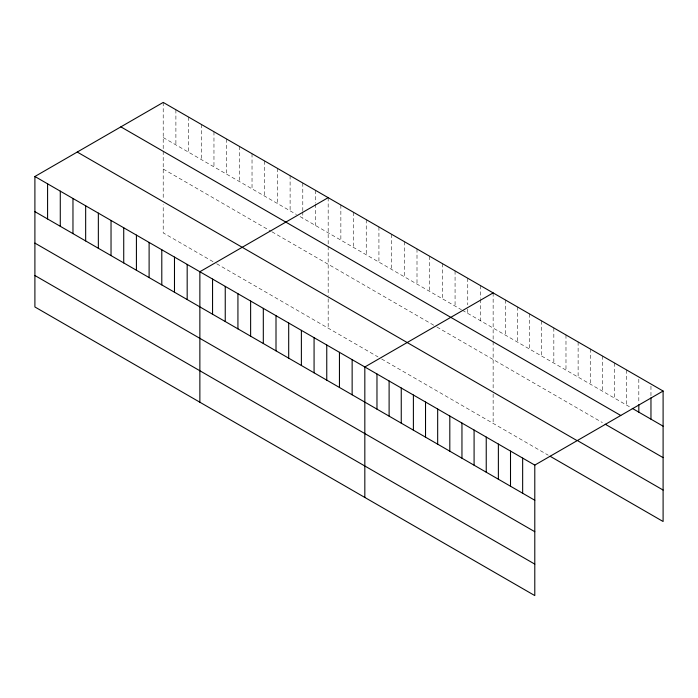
<?xml version="1.0" encoding="UTF-8"?>
<svg xmlns="http://www.w3.org/2000/svg" width="698" height="698" viewBox="0 0 698 698"><rect width="100%" height="100%" fill="white"/><g stroke="black" fill="none" stroke-linecap="round" stroke-linejoin="round"><path stroke-width="0.52" stroke-dasharray="3.49 2.62" d="M163.21 102.414L163.21 150.149M163.21 137.558L296.449 214.487M300.07 216.581L461.413 309.729M462.32 310.252L630.416 407.3M163.21 169.021L271.068 231.291M271.976 231.815L436.032 326.533M436.939 327.057L602.4 422.587M213.056 261.68L163.21 232.896L163.21 204.584M216.685 263.765L378.019 356.914M381.649 359.008L548.235 455.192M650.964 386.151L650.964 395.731M638.818 379.136L638.818 402.572M626.682 370.001L626.682 405.145M614.537 362.995L614.537 398.139M602.4 355.98L602.4 391.124M590.255 348.974L590.255 384.118M578.119 341.968L578.119 377.112M565.982 334.953L565.982 370.097M553.837 327.947L553.837 363.091M541.7 320.94L541.7 356.085M529.555 313.926L529.555 349.07M517.419 306.919L517.419 342.064M505.273 299.913L505.273 335.057M493.137 292.898L493.137 340.633M493.137 341.68L493.137 390.836M493.137 394.012L493.137 423.381M480.451 285.578L480.451 298.351M480.451 299.416L480.451 320.722M467.756 278.249L467.756 304.869M467.756 309.135L467.756 313.393M455.07 270.92L455.07 306.064M442.375 263.6L442.375 298.744M429.689 256.271L429.689 291.415M417.003 248.942L417.003 284.086M404.308 241.613L404.308 276.757M391.622 234.292L391.622 269.437M378.927 226.963L378.927 262.108M366.241 219.634L366.241 254.779M353.554 212.314L353.554 247.458M340.86 204.985L340.86 240.129M328.173 197.656L328.173 245.391M328.173 246.438L328.173 295.594M328.173 298.77L328.173 328.139M315.479 190.336L315.479 203.109M315.479 204.174L315.479 225.48M302.792 183.007L302.792 210.7M302.792 211.764L302.792 218.151M290.106 175.678L290.106 210.822M277.411 168.358L277.411 203.502M264.725 161.029L264.725 196.173M252.03 153.7L252.03 188.844M239.344 146.379L239.344 181.524M226.658 139.05L226.658 174.195M213.963 131.721L213.963 166.866M201.277 124.392L201.277 159.537M188.582 117.072L188.582 152.216M175.896 109.743L175.896 144.887M163.21 151.196L163.21 199.27"/><path stroke-width="1.05" d="M34.9 176.498L534.79 465.104L534.79 595.586L34.9 306.972L34.9 176.498L163.21 102.414L663.1 391.028L663.1 521.502L550.103 456.265M328.173 197.656L199.864 271.74L199.864 402.214M493.137 292.898L364.827 366.982L364.827 497.456M534.79 465.104L663.1 391.028M632.283 408.382L663.1 426.173M120.867 126.862L620.758 415.476M605.201 424.201L663.1 457.635M578.119 440.979L663.1 490.048M77.242 152.051L577.133 440.656M34.9 211.642L534.79 500.248M34.9 243.096L534.79 531.71M34.9 275.509L534.79 564.124M650.964 397.86L650.964 419.166M638.818 404.7L638.818 412.152M522.654 458.097L522.654 493.242M510.508 451.091L510.508 486.236M498.372 444.076L498.372 479.221M486.236 437.07L486.236 472.214M474.09 430.064L474.09 465.208M461.954 423.049L461.954 458.193M449.809 416.043L449.809 451.187M437.672 409.037L437.672 444.181M425.527 402.022L425.527 437.166M413.391 395.016L413.391 430.16M401.254 388.009L401.254 423.154M389.109 380.995L389.109 416.139M376.972 373.988L376.972 409.133M352.141 359.653L352.141 394.798M339.446 352.324L339.446 387.469M326.76 344.995L326.76 380.14M314.074 337.675L314.074 372.819M301.379 330.346L301.379 365.49M288.693 323.017L288.693 358.161M276.007 315.697L276.007 350.841M263.312 308.368L263.312 343.512M250.626 301.039L250.626 336.183M237.931 293.718L237.931 328.863M225.245 286.389L225.245 321.534M212.558 279.06L212.558 314.205M187.177 264.411L187.177 299.555M174.483 257.082L174.483 292.226M161.796 249.762L161.796 284.897M149.11 242.433L149.11 277.577M136.415 235.104L136.415 270.248M123.729 227.775L123.729 262.919M111.034 220.455L111.034 255.599M98.348 213.126L98.348 248.27M85.662 205.797L85.662 240.941M72.967 198.476L72.967 233.621M60.281 191.147L60.281 226.292M47.586 183.818L47.586 218.963"/></g></svg>
